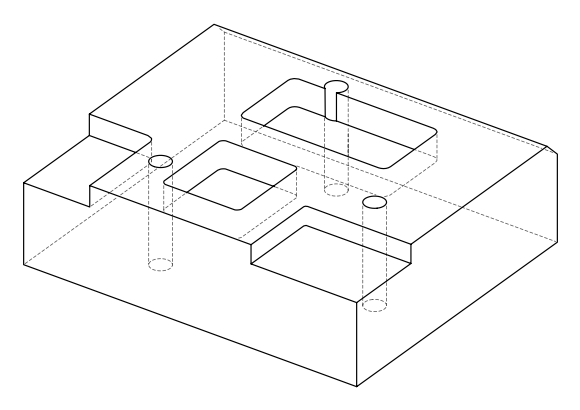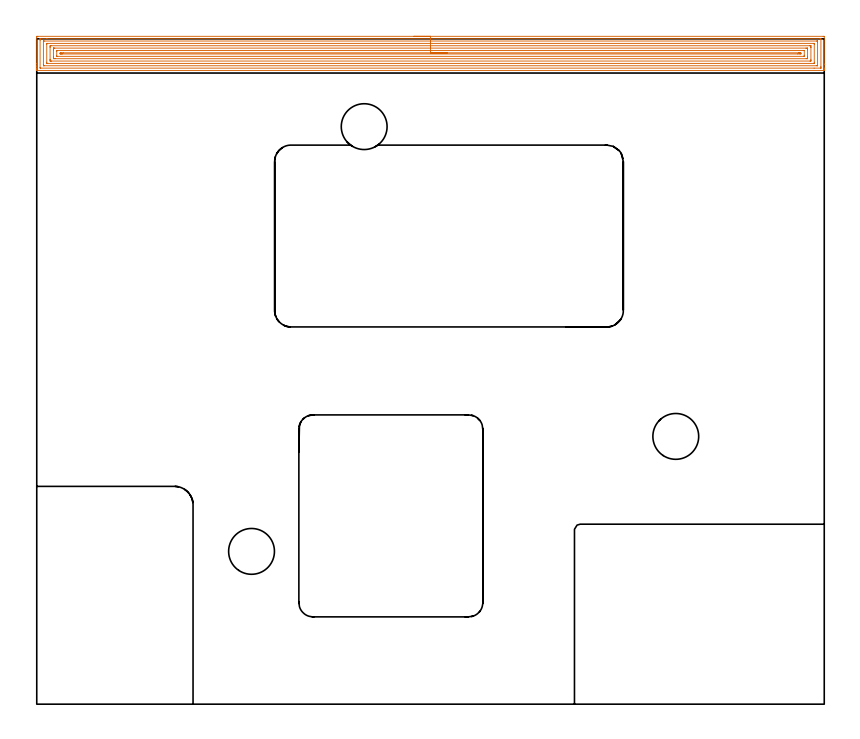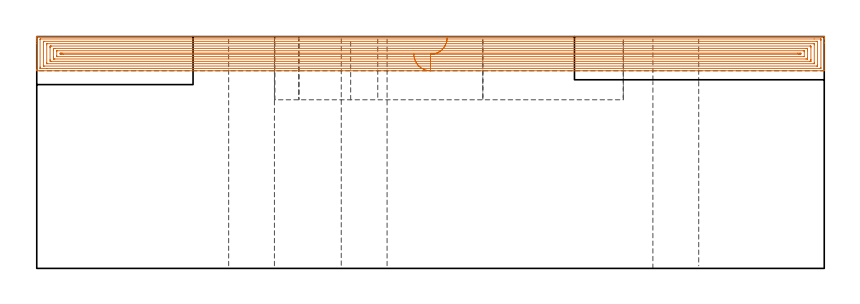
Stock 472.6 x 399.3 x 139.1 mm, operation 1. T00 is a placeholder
(PLAN: 20 operations, 15 tool changes, 273.5 min)
(1 AREA_MILL | FG_CHAMFER_SURFACE | UGT0205_001 | 30.49 min | 99290 mm3)
(2 MILL_CORNER_NOTCH_RECTANGULAR | CORNER_NOTCH_RECTANGULAR | NXT0201_008 | Follow Part, ap 1.5, ae 75% | 152.79 min | 419268 mm3)
(3 MILL_CORNER_NOTCH_RECTANGULAR_1 | CORNER_NOTCH_RECTANGULAR_1 | NXT0201_012 | Follow Part, ap 4, ae 75% | 20.48 min | 352301 mm3)
(4 MILL_RECTANGULAR_POCKET | POCKET_RECTANGULAR_STRAIGHT | NXT0201_012 | Follow Part, ap 4, ae 75% | 23.34 min | 504735 mm3)
(5 MILL_RECTANGULAR_POCKET_1 | POCKET_RECTANGULAR_STRAIGHT_1 | NXT0201_012 | Follow Part, ap 4, ae 75% | 40.64 min | 862028 mm3)
(6 SPOT_DRILL | STEP1HOLE | NXT0321_9005460120000 | 0.05 min | 144 mm3)
(7 SPOT_DRILL_1 | STEP1HOLE_1 | NXT0321_9005460120000 | 0.05 min | 247 mm3)
(8 SPOT_DRILL_2 | STEP1HOLE_2 | NXT0321_9005460120000 | 0.05 min | 151 mm3)
(9 DRILL_BLIND_HOLE_INTO_CENTER | STEP1HOLE | UGT0301_192 | 0.05 min | 359 mm3)
(10 GUN_DRILL_THROUGH_HOLE | STEP1HOLE | UGT0307_003 | 0.64 min | 4865 mm3)
(11 SPADE_DRILL_TO_ENLARGE_THROUGH_HOLE | STEP1HOLE | UGT0306_008 | 0.59 min | 27917 mm3)
(12 DRILL_TO_ENLARGE_THROUGH_HOLE | STEP1HOLE | UGT0301_390 | 0.61 min | 49175 mm3)
(13 DRILL_BLIND_HOLE_INTO_CENTER_1 | STEP1HOLE_1 | UGT0301_192 | 0.05 min | 286 mm3)
(14 GUN_DRILL_THROUGH_HOLE_1 | STEP1HOLE_1 | UGT0307_003 | 0.64 min | 4977 mm3)
(15 SPADE_DRILL_TO_ENLARGE_THROUGH_HOLE_1 | STEP1HOLE_1 | UGT0306_008 | 0.59 min | 27949 mm3)
(16 DRILL_TO_ENLARGE_THROUGH_HOLE_1 | STEP1HOLE_1 | UGT0301_390 | 0.61 min | 49122 mm3)
(17 DRILL_BLIND_HOLE_INTO_CENTER_2 | STEP1HOLE_2 | UGT0301_192 | 0.05 min | 333 mm3)
(18 GUN_DRILL_THROUGH_HOLE_2 | STEP1HOLE_2 | UGT0307_003 | 0.64 min | 4922 mm3)
(19 SPADE_DRILL_TO_ENLARGE_THROUGH_HOLE_2 | STEP1HOLE_2 | UGT0306_008 | 0.59 min | 27992 mm3)
(20 DRILL_TO_ENLARGE_THROUGH_HOLE_2 | STEP1HOLE_2 | UGT0301_390 | 0.61 min | 48086 mm3)
(TOOL UGT0205_001 | Chamfer Mill 20 x 3 x 45 deg. | D20 FL50 Z2)
(TOOL NXT0201_008 | ENDMILL 6mm [2P460-0600-NA 1630] | D6 FL26 Z6)
(TOOL NXT0201_012 | ENDMILL 16mm [2P460-1600-NA 1630] | D16 FL38 Z6)
(TOOL NXT0321_9005460120000 | NC Spot Drill, 142deg, 12mm, Carbide, Uncoated | D12 PA142 FL30 Z2)
(TOOL UGT0301_192 | Twist Drill 7.2 mm | D7.2 PA118 FL66 Z2)
(TOOL UGT0307_003 | Gun Drill 7 mm | D7 PA130 FL24 Z1)
(TOOL UGT0306_008 | Spade Drill 17.5mm | D17.5 PA132 FL10 Z2)
(TOOL UGT0301_390 | Twist Drill 27.5 mm | D27.5 PA118 FL165 Z2)
(OP 1 AREA_MILL)
G17 G21 G94 G90
T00 M6
G54
G17 G0 G90 X226.3 Y400.8 S1061 M3
G43 Z149.1 H0
Z128.6
G94 G1 X226.338 Z127.728 F250.
X226.452 Z126.864
X226.641 Z126.012
X226.903 Z125.18
X227.237 Z124.374
X227.64 Z123.6
X228.108 Z122.864
X228.64 Z122.172
X229.229 Z121.529
X229.872 Z120.94
X230.564 Z120.409
X231.3 Z119.94
X232.074 Z119.537
X232.88 Z119.203
X233.712 Z118.941
X234.564 Z118.752
X235.428 Z118.638
X236.3 Z118.6
X471.968
X472.352 Y400.796 Z118.602
X472.59 Y400.792 Z118.606
X472.6 Y400.55 Z118.847
Y384.092 Z135.304
Y381.694 Z137.701
Y380.961 Z138.439
Y380.721 Z138.678
Y380.327 Z139.064
X472.591 Y380.303 Z139.088
X472.415 Y380.3 Z139.1
X0.185
X0.009 Y380.303 Z139.088
X0. Y380.327 Z139.064
Y380.721 Z138.678
Y380.961 Z138.439
Y381.694 Z137.701
Y382.947 Z136.45
Y384.351 Z135.045
Y400.032 Z119.366
X0.003 Y400.291 Z119.107
X0.009 Y400.792 Z118.606
X0.124 Y400.795 Z118.603
X0.632 Y400.8 Z118.6
X236.3
Y399.386 Z120.014
X470.199 Y399.385 Z120.015
X470.59 Y399.373 Z120.027
X470.595 Y399.252 Z120.148
X470.599 Y398.989 Z120.411
X470.6 Y382.58 Z136.82
X470.599 Y382.164 Z137.236
X470.59 Y381.747 Z137.653
X470.581 Y381.72 Z137.68
X470.561 Y381.718 Z137.682
X470.507 Y381.715 Z137.685
X466.532 Y381.714 Z137.686
X2.401 Y381.715 Z137.685
X2.01 Y381.727 Z137.673
X2.005 Y381.848 Z137.552
X2.001 Y382.111 Z137.289
X2. Y398.52 Z120.88
X2.001 Y398.936 Z120.464
X2.01 Y399.353 Z120.047
X2.019 Y399.38 Z120.02
X2.039 Y399.382 Z120.018
X2.093 Y399.385 Z120.015
X6.075 Y399.386 Z120.014
X236.3
Y397.972 Z121.428
X468.05 Y397.971 Z121.429
X468.39 Y397.97 Z121.43
X468.503 Y397.968 Z121.432
X468.585 Y397.965 Z121.435
X468.591 Y397.842 Z121.558
X468.597 Y397.634 Z121.766
X468.6 Y397.427 Z121.973
X468.599 Y383.259 Z136.141
X468.595 Y383.189 Z136.211
X468.59 Y383.139 Z136.261
X468.559 Y383.135 Z136.265
X468.39 Y383.132 Z136.268
X467.836 Y383.129 Z136.271
X4.55
X4.21 Y383.13 Z136.27
X4.097 Y383.132 Z136.268
X4.015 Y383.135 Z136.265
X4.009 Y383.258 Z136.142
X4.003 Y383.466 Z135.934
X4. Y383.673 Z135.727
X4.001 Y397.841 Z121.559
X4.005 Y397.911 Z121.489
X4.01 Y397.961 Z121.439
X4.041 Y397.965 Z121.435
X4.21 Y397.968 Z121.432
X4.764 Y397.971 Z121.429
X236.3 Y397.972 Z121.428
Y396.557 Z122.843
X466.476
X466.535 Y396.555 Z122.845
X466.575 Y396.552 Z122.848
X466.59 Y396.548 Z122.852
X466.592 Y396.526 Z122.874
X466.597 Y396.306 Z123.094
X466.6 Y395.865 Z123.535
Y385.238 Z134.162
X466.597 Y384.795 Z134.605
X466.592 Y384.574 Z134.826
X466.59 Y384.552 Z134.848
X466.568 Y384.549 Z134.851
X466.508 Y384.545 Z134.855
X466.407 Y384.543 Z134.857
X6.124
X6.065 Y384.545 Z134.855
X6.025 Y384.548 Z134.852
X6.01 Y384.552 Z134.848
X6.008 Y384.574 Z134.826
X6.003 Y384.794 Z134.606
X6. Y385.235 Z134.165
Y395.862 Z123.538
X6.003 Y396.305 Z123.095
X6.008 Y396.526 Z122.874
X6.01 Y396.548 Z122.852
X6.032 Y396.551 Z122.849
X6.092 Y396.555 Z122.845
X6.193 Y396.557 Z122.843
X236.3
Y395.143 Z124.257
X463.918 Y395.142 Z124.258
X464.085 Y395.141 Z124.259
X464.419 Y395.136 Z124.264
X464.591 Y395.127 Z124.273
X464.594 Y395.074 Z124.326
X464.596 Y394.978 Z124.422
X464.6 Y394.303 Z125.097
Y394.092 Z125.308
Y387.008 Z132.392
X464.597 Y386.336 Z133.064
X464.59 Y386.122 Z133.278
X464.577 Y385.964 Z133.436
X464.252 Y385.959 Z133.441
X464.085 Y385.958 Z133.442
X8.682
X8.515 Y385.959 Z133.441
X8.181 Y385.964 Z133.436
X8.01 Y385.973 Z133.427
X8.006 Y386.026 Z133.374
X8.004 Y386.122 Z133.278
X8. Y386.797 Z132.603
Y387.008 Z132.392
Y394.092 Z125.308
X8.003 Y394.764 Z124.636
X8.01 Y394.978 Z124.422
X8.023 Y395.136 Z124.264
X8.348 Y395.141 Z124.259
X8.515 Y395.142 Z124.258
X236.3 Y395.143 Z124.257
Y393.729 Z125.671
X461.603 Y393.728 Z125.672
X462.13 Y393.726 Z125.674
X462.504 Y393.722 Z125.678
X462.59 Y393.716 Z125.684
X462.596 Y393.63 Z125.77
X462.599 Y393.207 Z126.193
X462.6 Y392.741 Z126.659
Y388.779 Z130.621
Y388.313 Z131.087
X462.597 Y387.893 Z131.507
X462.591 Y387.436 Z131.964
X462.582 Y387.378 Z132.022
X462.525 Y387.376 Z132.024
X462.393 Y387.373 Z132.027
X462.13 Y387.372 Z132.028
X461.763 Y387.371 Z132.029
X10.997 Y387.372 Z132.028
X10.47 Y387.374 Z132.026
X10.096 Y387.378 Z132.022
X10.01 Y387.384 Z132.016
X10.004 Y387.47 Z131.93
X10.001 Y387.893 Z131.507
X10. Y388.359 Z131.041
Y392.321 Z127.079
Y392.787 Z126.613
X10.003 Y393.207 Z126.193
X10.009 Y393.664 Z125.736
X10.018 Y393.722 Z125.678
X10.075 Y393.724 Z125.676
X10.207 Y393.727 Z125.673
X10.47 Y393.728 Z125.672
X10.837 Y393.729 Z125.671
X236.3
Y392.315 Z127.085
X460.341
X460.56 Y392.313 Z127.087
X460.585 Y392.311 Z127.089
X460.591 Y392.309 Z127.091
X460.595 Y392.302 Z127.098
X460.599 Y392.272 Z127.128
X460.6 Y392.242 Z127.158
Y392.211 Z127.189
Y389.408 Z129.992
X460.598 Y389.151 Z130.249
X460.595 Y388.98 Z130.42
X460.59 Y388.844 Z130.556
X460.581 Y388.792 Z130.608
X460.562 Y388.791 Z130.609
X460.334 Y388.785 Z130.615
X12.259
X12.04 Y388.787 Z130.613
X12.015 Y388.789 Z130.611
X12.009 Y388.791 Z130.609
X12.005 Y388.798 Z130.602
X12.001 Y388.828 Z130.572
X12. Y388.858 Z130.542
Y388.889 Z130.511
Y391.692 Z127.708
X12.002 Y391.949 Z127.451
X12.005 Y392.12 Z127.28
X12.01 Y392.256 Z127.144
X12.019 Y392.308 Z127.092
X12.038 Y392.309 Z127.091
X12.266 Y392.315 Z127.085
X236.3
Y390.9 Z128.5
X457.304
X457.658
X458.202 Y390.897 Z128.503
X458.552 Y390.893 Z128.507
X458.591 Y390.55 Z128.85
X458.594 Y390.509 Z128.891
X458.552 Y390.207 Z129.193
X458.009 Y390.202 Z129.198
X456.763 Y390.2 Z129.2
X15.296
X14.942
X14.398 Y390.203 Z129.197
X14.048 Y390.207 Z129.193
X14.008 Y390.55 Z128.85
X14.006 Y390.591 Z128.809
X14.048 Y390.893 Z128.507
X14.591 Y390.898 Z128.502
X15.837 Y390.9 Z128.5
X236.3
X237.172 Z128.538
X238.036 Z128.651
X238.888 Z128.84
X239.72 Z129.103
X240.526 Z129.436
X241.3 Z129.839
X242.036 Z130.308
X242.728 Z130.839
X243.371 Z131.428
X243.96 Z132.072
X244.492 Z132.764
X244.96 Z133.5
X245.363 Z134.273
X245.697 Z135.079
X245.959 Z135.911
X246.148 Z136.763
X246.262 Z137.628
X246.3 Z138.5
G0 Z149.1
M5
M2
